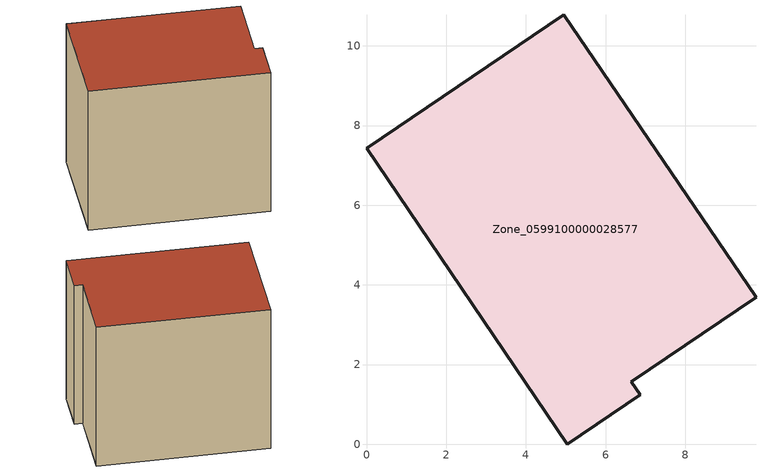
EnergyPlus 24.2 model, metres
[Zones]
Zone_0599100000028577
 floor ground (C_G): 0,7.43 4.95,10.78 9.78,3.69 6.65,1.57 6.87,1.24 5.04,0 z0
 wall outside (C_F): 4.95,10.78 0,7.43 5.04,0 6.87,1.24 6.65,1.57 9.78,3.69 4.95,10.78 z0:8.08
 roof outside (C_R): 0,7.43 5.04,0 6.87,1.24 6.65,1.57 9.78,3.69 4.95,10.78 z8.08
[BUILDING]
Pand.0599100000028577: North Axis=0; Terrain=City; Loads Convergence Tolerance Value=0.04; Temperature Convergence Tolerance Value=0.4; Solar Distribution=FullExterior; Maximum Number of Warmup Days=25; Minimum Number of Warmup Days=1
[Site:Location]
Rotterdam.The.Hague.AP_ZH_NLD Design_Conditions: Latitude=51.96; Longitude=4.45; Time Zone=1; Elevation=-4.5
[SITE:GROUNDTEMPERATURE:BUILDINGSURFACE]
18, 18, 18, 18, 18, 18, 18, 18, 18, 18, 18, 18
[MATERIAL] Thermal Absorptance=0.9; Solar Absorptance=0.7; Visible Absorptance=0.7
Name | Roughness | Thickness | Conductivity | Density | Specific Heat
G.TI.1965-1974 | MediumSmooth | 0.15 | 0.882353 | 540 | 1210
F.TI.1965-1974 | Rough | 0.3 | 0.697674 | 1920 | 840
R.TI.1965-1974 | MediumRough | 0.2 | 0.232558 | 1500 | 1000
[CONSTRUCTION]
C_G: G.TI.1965-1974
C_F: F.TI.1965-1974
C_R: R.TI.1965-1974
[ZONE]
Zone_0599100000028577: Type=1; Multiplier=1; Ceiling Height=Autocalculate; Volume=Autocalculate; Floor Area=autocalculate; Part of Total Floor Area=Yes
[ZONEINFILTRATION:DESIGNFLOWRATE]
Infil_Zone_0599100000028577: Zone or ZoneList or Space or SpaceList=Zone_0599100000028577; Schedule=AlwaysOn; Design Flow Rate Calculation Method=Flow/Area; Flow Rate per Floor Area=0.003; Constant Term Coefficient=1; Temperature Term Coefficient=0; Velocity Term Coefficient=0; Velocity Squared Term Coefficient=0
[HVACTEMPLATE:ZONE:IDEALLOADSAIRSYSTEM]
Zone_0599100000028577: Maximum Heating Supply Air Temperature=50; Minimum Cooling Supply Air Temperature=13; Maximum Heating Supply Air Humidity Ratio=0.0156; Minimum Cooling Supply Air Humidity Ratio=0.0077; Heating Limit=NoLimit; Cooling Limit=NoLimit; Dehumidification Control Type=ConstantSensibleHeatRatio; Cooling Sensible Heat Ratio=0.7; Dehumidification Setpoint=60; Humidification Control Type=None; Humidification Setpoint=30; Outdoor Air Method=None; Outdoor Air Flow Rate per Person=0.00944; Outdoor Air Flow Rate per Zone Floor Area=0; Outdoor Air Flow Rate per Zone=0; Demand Controlled Ventilation Type=None; Outdoor Air Economizer Type=NoEconomizer; Heat Recovery Type=None; Sensible Heat Recovery Effectiveness=0.7; Latent Heat Recovery Effectiveness=0.65
[ZONECONTROL:THERMOSTAT]
ThermostatControl_Zone_0599100000028577: Zone or ZoneList=Zone_0599100000028577; Control Type Schedule=DualSetpointControlType; Control 1=Thermostat_Zone_0599100000028577; Temperature Difference Between Cutout And Setpoint=0
[THERMOSTATSETPOINT:DUALSETPOINT]
Thermostat_Zone_0599100000028577: Heating Setpoint Temperature Schedule=HeatingSetpoint_Zone_0599100000028577; Cooling Setpoint Temperature Schedule=CoolingSetpoint_Zone_0599100000028577
[SCHEDULE:COMPACT]
HeatingSetpoint_Zone_0599100000028577: Through: 12/31, For: AllDays, Until: 24:00, 21
CoolingSetpoint_Zone_0599100000028577: Through: 12/31, For: AllDays, Until: 24:00, 24
DualSetpointControlType: Through: 12/31, For: AllDays, Until: 24:00, 4
AlwaysOn: Through: 12/31, For: AllDays, Until: 24:00, 1
